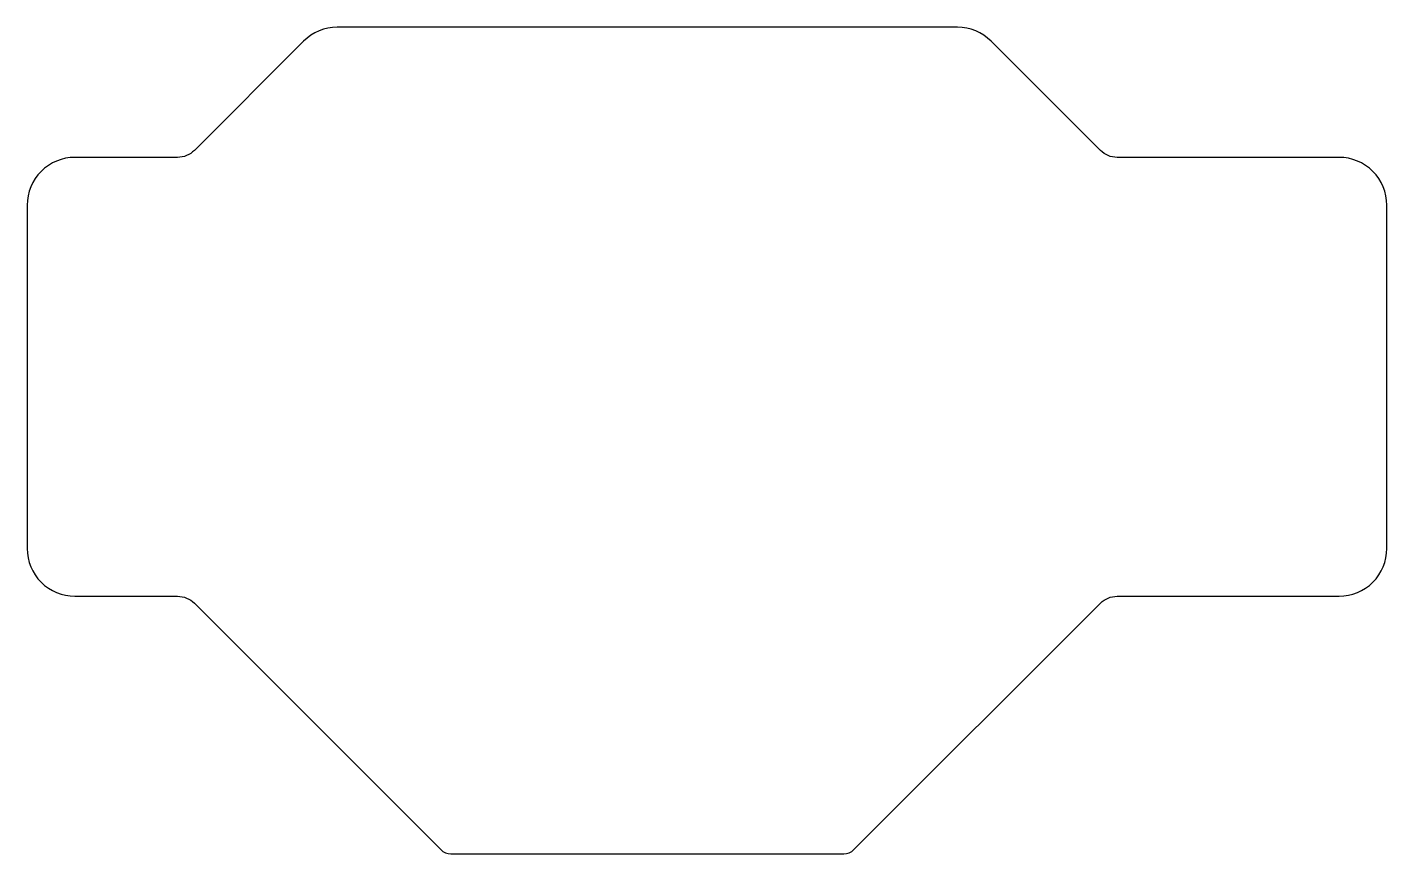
# Model space of a CAD drawing. Header units: millimetres. Extents: x -65 to 77, y -50 to 37.
import ezdxf

# ---------------------------------------------------------------- set-up
doc = ezdxf.new("R2010")
doc.units = ezdxf.units.MM
doc.layers.get('0').update_dxf_attribs({"linetype": 'CONTINUOUS'})

msp = doc.modelspace()

# ---------------------------------------------------------------- linework, layer by layer
msp.add_lwpolyline([(36.03, 35.18, 0.198912), (32.5, 36.65), (-32.5, 36.65, 0.198912), (-36.03, 35.18), (-47.48, 23.73, -0.198912), (-49.25, 23), (-60, 23, 0.414214), (-65, 18), (-65, -18, 0.414214), (-60, -23), (-49.25, -23, -0.198912), (-47.48, -23.73), (-21.65, -49.56, 0.198912), (-20.59, -50), (20.59, -50, 0.198912), (21.65, -49.56), (47.48, -23.73, -0.198912), (49.25, -23), (72.5, -23, 0.414214), (77.5, -18), (77.5, 18, 0.414214), (72.5, 23), (49.25, 23, -0.198912), (47.48, 23.73)], format="xyb", close=True)

doc.saveas('drawing.dxf')
